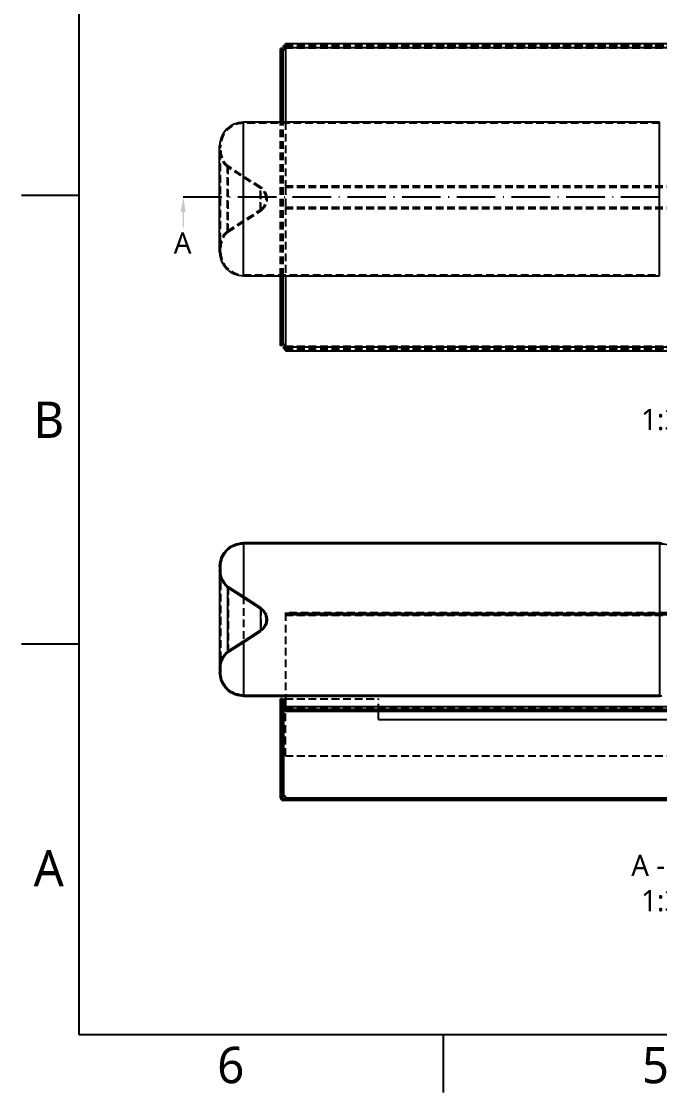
# Model space of a CAD drawing. Extents: x 1 to 420, y 0 to 296.
# Drawn here: x 1 to 106.2, y 0.5 to 177.2 of the extents above; entities that cross this region are included whole.
import ezdxf

# ---------------------------------------------------------------- set-up
doc = ezdxf.new("R2010")
doc.units = 0
doc.header["$LTSCALE"] = 12.7
doc.linetypes.add('HIDDEN', pattern=[0.15, 0.1, -0.05])
doc.linetypes.add('ONS_DASHDOT', pattern=[0.71, 0.5, -0.1, 0.01, -0.1])
for name, color, linetype in [('ANNOTATION_TEXT', 7, 'CONTINUOUS'), ('BORDER_FRAME', 7, 'CONTINUOUS'), ('BORDER_ZONES', 7, 'CONTINUOUS'), ('HIDDEN', 7, 'HIDDEN'), ('SECTION_CUTTING_LINE', 7, 'ONS_DASHDOT'), ('TANGENT_HIDDEN', 7, 'HIDDEN'), ('TANGENT_LINES', 7, 'CONTINUOUS'), ('VIEW_HATCHES', 7, 'CONTINUOUS'), ('VISIBLE', 7, 'CONTINUOUS')]:
    doc.layers.add(name, color=color, linetype=linetype)
doc.styles.add('ONSHAPE-STANDARD', font='NotoSans-Regular.ttf')
doc.styles.add('ONSHAPE-STANDARD-VIEW-LABE', font='NotoSans-Regular.ttf', dxfattribs={"height": 3.5})

msp = doc.modelspace()

# ---------------------------------------------------------------- hatches: boundary and pattern name
at = {"layer": 'VIEW_HATCHES'}
h = msp.add_hatch(dxfattribs=at)
h.set_pattern_fill('ISO02W100', color=256, scale=46.406657, style=0, pattern_type=2)
h.set_pattern_definition([(45, (56.39, 74.421), (-4.1018, 4.1018), [13.922, -3.4805])])
edge = h.paths.add_edge_path()
edge.add_line((114.1633, 74.0765), (135.9996, 74.0765))
edge.add_line((135.9996, 74.0765), (135.9996, 73.6455))
edge.add_line((137.1557, 72.4872), (136.9794, 72.5008))
edge.add_spline(control_points=[(136.9794, 72.5008), (136.9351, 72.507), (136.8211, 72.5232), (136.4607, 72.6986), (136.2953, 72.8617), (136.0617, 73.1691), (135.9977, 73.5647), (135.9992, 73.6269), (135.9996, 73.6455)], knot_values=[0, 0, 0, 0, 0.13063542, 0.33654816, 0.49911632, 0.70541764, 0.91171314, 1, 1, 1, 1], degree=3, periodic=0)
edge.add_line((137.1557, 72.4872), (139.1782, 72.4872))
edge.add_spline(control_points=[(140.3343, 73.6455), (140.3213, 73.5176), (140.2951, 73.2606), (140.1116, 72.9157), (139.7911, 72.6549), (139.6138, 72.5482), (139.2022, 72.4847), (139.1819, 72.4868), (139.1782, 72.4872)], knot_values=[0, 0, 0, 0, 0.19831133, 0.39862791, 0.59876419, 0.75709779, 0.95686891, 1, 1, 1, 1], degree=3, periodic=0)
edge.add_line((140.1677, 73.6455), (140.3343, 73.6455))
edge.add_spline(control_points=[(140.1677, 73.6455), (140.1584, 73.5442), (140.1394, 73.3369), (139.99, 73.0377), (139.723, 72.8097), (139.5653, 72.7141), (139.2209, 72.6509), (139.1868, 72.6535), (139.1782, 72.6541)], knot_values=[0, 0, 0, 0, 0.18847629, 0.3854465, 0.58224718, 0.73795884, 0.9343722, 1, 1, 1, 1], degree=3, periodic=0)
edge.add_line((137.1557, 72.6541), (139.1782, 72.6541))
edge.add_spline(control_points=[(137.1557, 72.6541), (137.0521, 72.6621), (136.8422, 72.6783), (136.5429, 72.8532), (136.3954, 73.0009), (136.2077, 73.2609), (136.1646, 73.6093), (136.166, 73.6388), (136.1663, 73.6455)], knot_values=[0, 0, 0, 0, 0.19274174, 0.39023201, 0.5461479, 0.74404292, 0.94193242, 1, 1, 1, 1], degree=3, periodic=0)
edge.add_line((136.1663, 74.2436), (136.1663, 73.6455))
edge.add_line((114.1633, 74.2436), (136.1663, 74.2436))
edge.add_spline(control_points=[(112.9457, 73.0231), (112.9478, 73.078), (112.9525, 73.2003), (113.0074, 73.4562), (113.209, 73.8203), (113.5136, 74.0848), (113.9067, 74.2342), (114.0851, 74.2408), (114.1633, 74.2436)], knot_values=[0, 0, 0, 0, 0.12371965, 0.27556605, 0.46718993, 0.65881926, 0.85029849, 1, 1, 1, 1], degree=3, periodic=0)
edge.add_line((112.9457, 72.8412), (112.9457, 73.0231))
edge.add_spline(control_points=[(112.9457, 72.8412), (112.8854, 72.1408), (112.7626, 70.713), (111.6487, 68.6478), (110, 67.0838), (107.8589, 66.1597), (106.7064, 66.0955), (106.1758, 66.0659)], knot_values=[0, 0, 0, 0, 0.20006946, 0.4078297, 0.61541934, 0.82294408, 1, 1, 1, 1], degree=3, periodic=0)
edge.add_line((37.5774, 66.0659), (106.1758, 66.0659))
edge.add_spline(control_points=[(37.5774, 66.0659), (37.5566, 66.0649), (37.4588, 66.0601), (36.1369, 66.2165), (35.1602, 66.9198), (34.5953, 67.4786), (33.9288, 68.6113), (33.8656, 69.4137), (33.8343, 69.8109)], knot_values=[0, 0, 0, 0, 0.05343256, 0.25177852, 0.45012521, 0.60694777, 0.80539823, 1, 1, 1, 1], degree=3, periodic=0)
edge.add_line((33.8343, 70.5248), (33.8343, 69.8109))
edge.add_spline(control_points=[(33.8343, 70.5248), (33.8399, 70.6685), (33.8526, 70.9938), (33.9852, 71.6936), (34.5511, 72.6994), (34.9055, 73.0099), (35.0587, 73.1441)], knot_values=[0, 0, 0, 0, 0.19680888, 0.44567439, 0.76029218, 1, 1, 1, 1], degree=3, periodic=0)
edge.add_line((35.0587, 73.1441), (37.5794, 74.7701))
edge.add_line((37.5794, 74.7701), (40.4735, 76.6463))
edge.add_spline(control_points=[(40.4735, 80.4566), (40.5961, 80.3672), (40.8714, 80.1662), (41.3124, 79.5818), (41.4794, 78.8419), (41.4813, 78.5536), (41.4728, 78.1937), (41.3105, 77.5336), (40.8607, 76.9225), (40.5916, 76.7306), (40.4735, 76.6463)], knot_values=[0, 0, 0, 0, 0.11718358, 0.26310749, 0.40915197, 0.49861309, 0.59714933, 0.7371468, 0.88465618, 1, 1, 1, 1], degree=3, periodic=0)
edge.add_line((40.4735, 80.4566), (37.5794, 82.3329))
edge.add_line((37.5794, 82.3329), (35.0587, 83.9589))
edge.add_spline(control_points=[(35.0587, 83.9589), (35.0216, 83.9882), (34.8917, 84.0909), (34.1128, 84.973), (33.8481, 86.0511), (33.8383, 86.4284), (33.8343, 86.5782)], knot_values=[0, 0, 0, 0, 0.13099908, 0.45785091, 0.78470073, 1, 1, 1, 1], degree=3, periodic=0)
edge.add_line((33.8343, 87.2921), (33.8343, 86.5782))
edge.add_spline(control_points=[(33.8343, 87.2921), (33.8325, 87.3365), (33.8258, 87.4991), (34.0393, 88.8118), (34.7249, 89.795), (35.6828, 90.6252), (36.9077, 91.0209), (37.38, 91.0323), (37.5774, 91.037)], knot_values=[0, 0, 0, 0, 0.07384155, 0.27026214, 0.46662123, 0.66292063, 0.85917545, 1, 1, 1, 1], degree=3, periodic=0)
edge.add_line((106.1758, 91.037), (37.5774, 91.037))
edge.add_spline(control_points=[(106.1758, 91.037), (106.5903, 91.0222), (107.546, 90.988), (109.7354, 90.2114), (111.4441, 88.6552), (112.6342, 86.9034), (112.9583, 84.4779), (112.9479, 84.2999), (112.9457, 84.2618)], knot_values=[0, 0, 0, 0, 0.15202668, 0.3504944, 0.54896872, 0.74746502, 0.946013, 1, 1, 1, 1], degree=3, periodic=0)
edge.add_line((112.9457, 84.0799), (112.9457, 84.2618))
edge.add_spline(control_points=[(114.1633, 82.8594), (114.0967, 82.86), (113.9397, 82.8616), (113.5447, 83.0105), (113.3496, 83.1591), (113.0699, 83.4717), (112.9514, 83.8665), (112.9473, 84.0174), (112.9457, 84.0799)], knot_values=[0, 0, 0, 0, 0.1405985, 0.33139659, 0.48197409, 0.67333151, 0.86468438, 1, 1, 1, 1], degree=3, periodic=0)
edge.add_line((136.1663, 82.8594), (114.1633, 82.8594))
edge.add_line((136.1663, 83.4575), (136.1663, 82.8594))
edge.add_spline(control_points=[(136.1663, 83.4575), (136.1672, 83.5068), (136.1696, 83.6268), (136.2714, 83.9534), (136.4888, 84.2082), (136.7493, 84.3919), (137.0937, 84.4511), (137.1418, 84.4493), (137.1557, 84.4488)], knot_values=[0, 0, 0, 0, 0.13713776, 0.33332173, 0.52936765, 0.72522695, 0.92092052, 1, 1, 1, 1], degree=3, periodic=0)
edge.add_line((139.1782, 84.4488), (137.1557, 84.4488))
edge.add_spline(control_points=[(139.1782, 84.4488), (139.2691, 84.4423), (139.4592, 84.4285), (139.7654, 84.2788), (139.9997, 84.0436), (140.148, 83.736), (140.1613, 83.5474), (140.1677, 83.4575)], knot_values=[0, 0, 0, 0, 0.18955774, 0.39669828, 0.60391322, 0.8112809, 1, 1, 1, 1], degree=3, periodic=0)
edge.add_line((140.3343, 83.4575), (140.1677, 83.4575))
edge.add_spline(control_points=[(139.1782, 84.6158), (139.1891, 84.6163), (139.232, 84.6183), (139.6392, 84.5564), (139.9411, 84.3484), (140.2009, 84.0542), (140.3279, 83.6774), (140.3324, 83.5231), (140.3343, 83.4575)], knot_values=[0, 0, 0, 0, 0.0669684, 0.26366402, 0.46036669, 0.65715631, 0.85409867, 1, 1, 1, 1], degree=3, periodic=0)
edge.add_line((139.1782, 84.6158), (137.1557, 84.6158))
edge.add_line((136.9797, 84.6023), (137.1557, 84.6158))
edge.add_spline(control_points=[(135.9996, 83.4575), (136.0091, 83.5748), (136.0287, 83.8152), (136.2208, 84.1703), (136.4854, 84.437), (136.8604, 84.5857), (136.9488, 84.598), (136.9797, 84.6023)], knot_values=[0, 0, 0, 0, 0.21267939, 0.43554058, 0.65820429, 0.88066369, 1, 1, 1, 1], degree=3, periodic=0)
edge.add_line((135.9996, 83.4575), (135.9996, 83.0265))
edge.add_line((135.9996, 83.0265), (114.1633, 83.0265))
edge.add_spline(control_points=[(114.1633, 83.0265), (114.1315, 83.0256), (114.0441, 83.0232), (113.6924, 83.1211), (113.5219, 83.2353), (113.2594, 83.4923), (113.1279, 83.8213), (113.1172, 83.9986), (113.1123, 84.0799)], knot_values=[0, 0, 0, 0, 0.10963276, 0.30143431, 0.45275527, 0.64504085, 0.83732098, 1, 1, 1, 1], degree=3, periodic=0)
edge.add_line((113.1123, 84.0799), (113.1123, 84.2618))
edge.add_line((106.1758, 91.2038), (106.5509, 91.1936))
edge.add_spline(control_points=[(106.5509, 91.1936), (106.6065, 91.1934), (106.8374, 91.1926), (109.2724, 90.705), (111.0105, 89.3602), (112.4834, 87.5523), (113.1064, 85.2405), (113.1107, 84.535), (113.1123, 84.2618)], knot_values=[0, 0, 0, 0, 0.06407463, 0.26609824, 0.46812446, 0.67016654, 0.87224748, 1, 1, 1, 1], degree=3, periodic=0)
edge.add_line((106.1758, 91.2038), (37.5774, 91.2038))
edge.add_line((37.2579, 91.1907), (37.5774, 91.2038))
edge.add_spline(control_points=[(33.6677, 87.2921), (33.6658, 87.3715), (33.6599, 87.6183), (33.9231, 88.9631), (34.685, 89.9955), (35.6519, 90.8226), (36.9805, 91.1765), (37.1935, 91.1874), (37.2579, 91.1907)], knot_values=[0, 0, 0, 0, 0.09668919, 0.3005212, 0.50428619, 0.70799029, 0.91165055, 1, 1, 1, 1], degree=3, periodic=0)
edge.add_line((33.6677, 87.2921), (33.6677, 86.5782))
edge.add_spline(control_points=[(34.96, 83.8239), (34.8991, 83.8734), (34.7135, 84.024), (33.9328, 84.9534), (33.6736, 86.1088), (33.6693, 86.4498), (33.6677, 86.5782)], knot_values=[0, 0, 0, 0, 0.15788665, 0.48129135, 0.80469478, 1, 1, 1, 1], degree=3, periodic=0)
edge.add_line((40.3834, 80.3141), (34.96, 83.8239))
edge.add_spline(control_points=[(40.3834, 80.3141), (40.5168, 80.2125), (40.8041, 79.9937), (41.1852, 79.4476), (41.3148, 78.742), (41.312, 78.5538), (41.3049, 78.1858), (41.1281, 77.5413), (40.6823, 76.9954), (40.4709, 76.8493), (40.3834, 76.7888)], knot_values=[0, 0, 0, 0, 0.12728522, 0.27401792, 0.42093148, 0.49708304, 0.60022297, 0.74688524, 0.89519335, 1, 1, 1, 1], degree=3, periodic=0)
edge.add_line((34.96, 73.279), (40.3834, 76.7888))
edge.add_spline(control_points=[(33.6677, 70.5248), (33.6719, 70.657), (33.6818, 70.9661), (33.8108, 71.7072), (34.3851, 72.7692), (34.7835, 73.1226), (34.96, 73.279)], knot_values=[0, 0, 0, 0, 0.18591748, 0.43491488, 0.74976945, 1, 1, 1, 1], degree=3, periodic=0)
edge.add_line((33.6677, 70.5248), (33.6677, 69.8109))
edge.add_spline(control_points=[(37.5774, 65.8992), (37.5657, 65.8985), (37.4971, 65.8945), (36.0938, 66.0422), (35.0871, 66.765), (34.4864, 67.3444), (33.7758, 68.5199), (33.7037, 69.3812), (33.6677, 69.8109)], knot_values=[0, 0, 0, 0, 0.04112797, 0.24141697, 0.44170618, 0.60006579, 0.80045619, 1, 1, 1, 1], degree=3, periodic=0)
edge.add_line((37.5774, 65.8992), (106.1758, 65.8992))
edge.add_line((106.5519, 65.9094), (106.1758, 65.8992))
edge.add_spline(control_points=[(113.1123, 72.8412), (113.0369, 72.0596), (112.886, 70.4965), (111.6669, 68.4133), (109.9798, 66.847), (107.7422, 65.9972), (106.8997, 65.9351), (106.5519, 65.9094)], knot_values=[0, 0, 0, 0, 0.2127668, 0.42550991, 0.63809195, 0.85061306, 1, 1, 1, 1], degree=3, periodic=0)
edge.add_line((113.1123, 72.8412), (113.1123, 73.0231))
edge.add_spline(control_points=[(113.1123, 73.0231), (113.1164, 73.09), (113.1248, 73.2274), (113.1854, 73.4437), (113.3761, 73.7526), (113.6455, 73.9661), (113.9929, 74.0743), (114.1142, 74.0758), (114.1633, 74.0765)], knot_values=[0, 0, 0, 0, 0.14396446, 0.29573465, 0.48713914, 0.67854952, 0.86980334, 1, 1, 1, 1], degree=3, periodic=0)
h = msp.add_hatch(dxfattribs=at)
h.set_pattern_fill('ISO02W100', color=256, scale=89.588714, angle=89.999752, style=0, pattern_type=2)
h.set_pattern_definition([(135, (56.39, 74.421), (-7.9186, -7.9186), [26.8766, -6.7192])])
edge = h.paths.add_edge_path()
edge.add_arc((176.6332, 49.1181), 0.41, 270, 360)
edge.add_line((177.0432, 62.0415), (177.0432, 49.1181))
edge.add_line((177.0432, 62.0415), (176.7099, 62.0415))
edge.add_line((176.7099, 62.0415), (176.7099, 49.1181))
edge.add_arc((176.6332, 49.1181), 0.0767, 270, 360)
edge.add_line((176.6332, 49.0415), (44.1199, 49.0415))
edge.add_arc((44.1199, 49.1181), 0.0767, 180, 270)
edge.add_line((44.0432, 49.1181), (44.0432, 65.4721))
edge.add_line((44.0432, 65.4721), (43.7099, 65.4721))
edge.add_line((43.7099, 49.1181), (43.7099, 65.4721))
edge.add_arc((44.1199, 49.1181), 0.41, 180, 270)
edge.add_line((176.6332, 48.7081), (44.1199, 48.7081))
h = msp.add_hatch(dxfattribs=at)
h.set_pattern_fill('ISO02W100', color=256, scale=62.222619, angle=10.000004, style=0, pattern_type=2)
h.set_pattern_definition([(55, (56.39, 74.421), (-6.3712, 4.4612), [18.6668, -4.6667])])
edge = h.paths.add_edge_path()
edge.add_line((137.8432, 63.7145), (44.5099, 63.7145))
edge.add_line((44.5099, 63.7145), (44.5099, 63.3811))
edge.add_line((137.8432, 63.3811), (44.5099, 63.3811))
edge.add_line((137.8432, 63.3811), (137.8432, 63.7145))

# ---------------------------------------------------------------- linework, layer by layer
at = {"layer": 'BORDER_FRAME'}
for p, q in [((10.5, 10), (10.5, 287)), ((410.5, 10), (10.5, 10))]:
    msp.add_line(p, q, dxfattribs=at)
at = {"layer": 'BORDER_ZONES'}
for p, q in [((10.5, 148.5), (1, 148.5)), ((10.5, 74.5), (1, 74.5)), ((70.5, 10), (70.5, 0.5))]:
    msp.add_line(p, q, dxfattribs=at)
at = {"layer": 'HIDDEN'}
for p, q in [((44.4419, 173.2495), (44.4419, 172.9162)), ((44.5099, 173.2495), (59.8766, 173.2495)), ((44.5099, 173.2162), (137.8432, 173.2162)), ((59.8766, 173.2495), (137.8432, 173.2495)), ((59.8766, 172.9162), (59.8766, 173.2495)), ((43.7099, 172.5176), (44.0432, 172.5176)), ((44.5099, 172.9162), (59.8766, 172.9162)), ((59.8766, 172.9162), (137.8432, 172.9162)), ((106.1758, 160.4037), (37.5774, 160.4037)), ((43.7099, 135.2569), (43.7099, 160.5704)), ((44.0432, 135.2569), (44.0432, 160.5704)), ((44.5099, 160.5704), (44.5099, 149.8803)), ((33.8343, 139.1666), (33.8343, 156.6607)), ((40.3834, 149.708), (34.96, 153.1968)), ((34.96, 142.6305), (34.96, 153.1968)), ((40.4735, 149.8482), (35.0587, 153.3314)), ((35.0587, 142.4958), (35.0587, 153.3314)), ((44.5099, 149.8803), (44.5099, 146.5521)), ((41.3305, 147.8548), (41.3305, 147.9725)), ((41.4972, 147.8548), (41.4972, 147.9725)), ((34.96, 142.6305), (40.3834, 146.1193)), ((35.0587, 142.4958), (40.4735, 145.9791)), ((44.5099, 146.5521), (44.5099, 135.2569)), ((37.5774, 135.4236), (106.1758, 135.4236)), ((43.7099, 123.9815), (44.0432, 123.9815)), ((44.4419, 123.2495), (44.4419, 123.5829)), ((44.5099, 123.5829), (59.8766, 123.5829)), ((44.5099, 123.2495), (59.8766, 123.2495)), ((44.5099, 123.2162), (137.8432, 123.2162)), ((48.5099, 123.2162), (48.5099, 122.8829)), ((50.5099, 122.8829), (50.5099, 123.2162)), ((59.8766, 123.5829), (137.8432, 123.5829)), ((59.8766, 123.5829), (59.8766, 123.2495)), ((59.8766, 123.2495), (137.8432, 123.2495)), ((63.3565, 123.5829), (63.3565, 123.2495)), ((71.6898, 123.5829), (71.6898, 123.2495)), ((77.6676, 123.5829), (77.6676, 123.2495)), ((81.0009, 123.2495), (81.0009, 123.5829)), ((33.8343, 86.5782), (33.8343, 70.5248)), ((35.0587, 83.9589), (35.0587, 73.1441)), ((137.8432, 79.6416), (44.5099, 79.6416)), ((44.5099, 79.5727), (44.5099, 79.6416)), ((44.5099, 79.5727), (44.5099, 65.8992)), ((137.8432, 79.3082), (44.5099, 79.3082)), ((44.5099, 65.4721), (59.8766, 65.4721)), ((59.8766, 63.3811), (59.8766, 65.4721)), ((44.5099, 56.0415), (44.5099, 63.3811)), ((44.5099, 56.0415), (137.8432, 56.0415)), ((43.7099, 49.4401), (44.0432, 49.4401)), ((44.4419, 48.7081), (44.4419, 49.0415))]:
    msp.add_line(p, q, dxfattribs=at)
for centre, radius, start, end in [((37.5774, 156.6607), 3.743, 90, 180), ((37.2411, 155.9474), 3.5734, 180, 230.330882), ((37.2411, 155.9474), 3.4067, 180, 230.163501), ((39.2669, 147.9725), 2.0636, 360, 57.247486), ((39.2669, 147.9725), 2.2303, 360, 57.247486), ((39.2669, 147.8548), 2.0636, 302.752514, 0), ((39.2669, 147.8548), 2.2303, 302.752514, 0), ((37.2411, 139.8799), 3.5734, 129.669118, 180), ((37.2411, 139.8799), 3.4067, 129.836499, 180), ((37.5774, 139.1666), 3.743, 180, 270)]:
    msp.add_arc(centre, radius, start, end, dxfattribs=at)
at = {"layer": 'SECTION_CUTTING_LINE', "color": 7}
msp.add_line((27.6677, 148.2495), (183.8432, 148.2495), dxfattribs=at)
for points in [[(27.6677, 148.2495), (27.251, 145.7495), (28.0843, 145.7495)], [(27.5635, 145.7495), (27.5635, 143.2495), (27.7718, 145.7495), (27.7718, 143.2495)]]:
    msp.add_solid(points, dxfattribs=at)
at = {"layer": 'TANGENT_HIDDEN'}
for p, q in [((44.5099, 173.097), (137.8432, 173.097)), ((44.5099, 172.8395), (137.8432, 172.8395)), ((44.1199, 135.2569), (44.1199, 160.5704)), ((40.3834, 146.1193), (40.3834, 149.708)), ((40.4735, 145.9791), (40.4735, 149.8482)), ((44.5099, 150.0652), (137.8432, 150.0652)), ((44.5099, 149.8803), (137.8432, 149.8803)), ((44.5099, 146.5521), (137.8432, 146.5521)), ((44.5099, 146.3672), (137.8432, 146.3672)), ((44.5099, 123.6595), (137.8432, 123.6595)), ((44.5099, 123.3354), (137.8432, 123.3354)), ((37.5774, 91.2038), (37.5774, 91.037)), ((106.1758, 91.2038), (106.1758, 91.037)), ((37.5774, 82.3447), (37.5774, 74.7097)), ((40.4735, 80.4566), (40.4735, 76.6463)), ((44.5099, 79.5727), (137.8432, 79.5727)), ((44.5099, 79.2953), (137.8432, 79.2953)), ((44.5099, 79.2316), (137.8432, 79.2316)), ((37.5774, 66.0659), (37.5774, 65.8992)), ((106.1758, 66.0659), (106.1758, 65.8992)), ((44.5099, 63.9408), (137.8432, 63.9408)), ((43.7099, 49.1181), (44.0432, 49.1181)), ((44.1199, 49.0415), (44.1199, 48.7081))]:
    msp.add_line(p, q, dxfattribs=at)
at = {"layer": 'TANGENT_LINES'}
for p, q in [((44.1199, 160.5704), (44.1199, 172.5176)), ((44.4419, 172.8395), (44.5099, 172.8395)), ((44.5099, 172.9121), (137.8432, 172.9121)), ((37.5774, 135.2569), (37.5774, 160.5704)), ((106.1758, 135.2569), (106.1758, 160.5704)), ((44.1199, 123.9815), (44.1199, 135.2569)), ((44.4419, 123.6595), (44.5099, 123.6595)), ((44.5099, 123.5203), (137.8432, 123.5203)), ((37.5774, 91.037), (37.5774, 82.3447)), ((106.1758, 91.037), (106.1758, 66.0659)), ((40.3834, 80.3141), (40.3834, 76.7888)), ((37.5774, 74.7097), (37.5774, 66.0659)), ((44.5099, 64.2182), (137.8432, 64.2182)), ((44.4419, 49.1181), (176.3113, 49.1181))]:
    msp.add_line(p, q, dxfattribs=at)
at = {"layer": 'VISIBLE'}
for p, q in [((44.2099, 172.9162), (44.2099, 173.2495)), ((44.2099, 173.2495), (44.5099, 173.2495)), ((44.5099, 173.5495), (137.8432, 173.5495)), ((44.5099, 172.9121), (44.5099, 173.5495)), ((44.0432, 172.7495), (43.7099, 172.7495)), ((43.7099, 160.5704), (43.7099, 172.7495)), ((44.0432, 160.5704), (44.0432, 172.7495)), ((44.1199, 172.5176), (44.0432, 172.5176)), ((44.4419, 172.5176), (44.1199, 172.5176)), ((44.2099, 172.9162), (44.5099, 172.9162)), ((44.4419, 172.9162), (44.4419, 172.8395)), ((44.4419, 172.8395), (44.4419, 172.5176)), ((44.5099, 172.9121), (44.5099, 160.5704)), ((106.1758, 160.5704), (37.5774, 160.5704)), ((33.6677, 139.1666), (33.6677, 156.6607)), ((37.5774, 135.2569), (106.1758, 135.2569)), ((43.7099, 123.7495), (43.7099, 135.2569)), ((44.0432, 123.7495), (44.0432, 135.2569)), ((44.5099, 135.2569), (44.5099, 123.5203)), ((44.0432, 123.7495), (43.7099, 123.7495)), ((44.0432, 123.9815), (44.1199, 123.9815)), ((44.1199, 123.9815), (44.4419, 123.9815)), ((44.4419, 123.9815), (44.4419, 123.6595)), ((44.2099, 123.5829), (44.2099, 123.2495)), ((44.2099, 123.5829), (44.5099, 123.5829)), ((44.2099, 123.2495), (44.5099, 123.2495)), ((44.4419, 123.6595), (44.4419, 123.5829)), ((44.5099, 122.8829), (44.5099, 123.5203)), ((44.5099, 122.8829), (137.8432, 122.8829)), ((37.2579, 91.1907), (37.5774, 91.2038)), ((106.1758, 91.2038), (37.5774, 91.2038)), ((106.1758, 91.037), (37.5774, 91.037)), ((106.1758, 91.2038), (106.5509, 91.1936)), ((33.6677, 87.2921), (33.6677, 86.5782)), ((33.8343, 87.2921), (33.8343, 86.5782)), ((33.6677, 86.5782), (33.6677, 70.5248)), ((40.3834, 80.3141), (34.96, 83.8239)), ((34.96, 83.8239), (34.96, 73.279)), ((37.5794, 82.3329), (35.0587, 83.9589)), ((40.4735, 80.4566), (37.5794, 82.3329)), ((34.96, 73.279), (40.3834, 76.7888)), ((37.5794, 74.7701), (40.4735, 76.6463)), ((35.0587, 73.1441), (37.5794, 74.7701)), ((33.6677, 70.5248), (33.6677, 69.8109)), ((33.8343, 70.5248), (33.8343, 69.8109)), ((37.5774, 66.0659), (106.1758, 66.0659)), ((37.5774, 65.8992), (106.1758, 65.8992)), ((44.0432, 65.4721), (43.7099, 65.4721)), ((43.7099, 49.1181), (43.7099, 65.4721)), ((44.0432, 49.1181), (44.0432, 65.4721)), ((44.2099, 65.4721), (44.2099, 49.4401)), ((44.2099, 65.4721), (44.5099, 65.4721)), ((44.5099, 65.8992), (44.5099, 64.2182)), ((106.5519, 65.9094), (106.1758, 65.8992)), ((44.5099, 64.2182), (44.5099, 63.7145)), ((44.5099, 63.7145), (44.5099, 63.3811)), ((137.8432, 63.7145), (44.5099, 63.7145)), ((137.8432, 63.3811), (44.5099, 63.3811)), ((59.8766, 62.0415), (59.8766, 63.3811)), ((59.8766, 62.0415), (176.5432, 62.0415)), ((176.6332, 49.0415), (44.1199, 49.0415)), ((176.6332, 48.7081), (44.1199, 48.7081)), ((44.2099, 49.4401), (44.4419, 49.4401)), ((44.4419, 49.4401), (44.4419, 49.1181)), ((44.4419, 49.1181), (44.4419, 49.0415))]:
    msp.add_line(p, q, dxfattribs=at)
for centre, radius, start, end in [((37.5774, 156.6607), 3.9097, 90, 180), ((37.5774, 139.1666), 3.9097, 180, 270), ((44.1199, 49.1181), 0.41, 180, 270), ((44.1199, 49.1181), 0.0767, 180, 270)]:
    msp.add_arc(centre, radius, start, end, dxfattribs=at)
for points, knots in [([(33.6677, 87.2921), (33.6658, 87.3715), (33.6599, 87.6183), (33.9231, 88.9631), (34.685, 89.9955), (35.6519, 90.8226), (36.9805, 91.1765), (37.1935, 91.1874), (37.2579, 91.1907)], [0, 0, 0, 0, 0.09668919, 0.3005212, 0.50428619, 0.70799029, 0.91165055, 1, 1, 1, 1]), ([(33.8343, 87.2921), (33.8325, 87.3365), (33.8258, 87.4991), (34.0393, 88.8118), (34.7249, 89.795), (35.6828, 90.6252), (36.9077, 91.0209), (37.38, 91.0323), (37.5774, 91.037)], [0, 0, 0, 0, 0.07384155, 0.27026214, 0.46662123, 0.66292063, 0.85917545, 1, 1, 1, 1]), ([(106.1758, 91.037), (106.5903, 91.0222), (107.546, 90.988), (109.7354, 90.2114), (111.4441, 88.6552), (112.6342, 86.9034), (112.9583, 84.4779), (112.9479, 84.2999), (112.9457, 84.2618)], [0, 0, 0, 0, 0.15202668, 0.3504944, 0.54896872, 0.74746502, 0.946013, 1, 1, 1, 1]), ([(34.96, 83.8239), (34.8991, 83.8734), (34.7135, 84.024), (33.9328, 84.9534), (33.6736, 86.1088), (33.6693, 86.4498), (33.6677, 86.5782)], [0, 0, 0, 0, 0.15788665, 0.48129135, 0.80469478, 1, 1, 1, 1]), ([(35.0587, 83.9589), (35.0216, 83.9882), (34.8917, 84.0909), (34.1128, 84.973), (33.8481, 86.0511), (33.8383, 86.4284), (33.8343, 86.5782)], [0, 0, 0, 0, 0.13099908, 0.45785091, 0.78470073, 1, 1, 1, 1]), ([(40.3834, 80.3141), (40.5168, 80.2125), (40.8041, 79.9937), (41.1852, 79.4476), (41.3148, 78.742), (41.312, 78.5538), (41.3049, 78.1858), (41.1281, 77.5413), (40.6823, 76.9954), (40.4709, 76.8493), (40.3834, 76.7888)], [0, 0, 0, 0, 0.12728522, 0.27401792, 0.42093148, 0.49708304, 0.60022297, 0.74688524, 0.89519335, 1, 1, 1, 1]), ([(40.4735, 80.4566), (40.5961, 80.3672), (40.8714, 80.1662), (41.3124, 79.5818), (41.4794, 78.8419), (41.4813, 78.5536), (41.4728, 78.1937), (41.3105, 77.5336), (40.8607, 76.9225), (40.5916, 76.7306), (40.4735, 76.6463)], [0, 0, 0, 0, 0.11718358, 0.26310749, 0.40915197, 0.49861309, 0.59714933, 0.7371468, 0.88465618, 1, 1, 1, 1]), ([(33.6677, 70.5248), (33.6719, 70.657), (33.6818, 70.9661), (33.8108, 71.7072), (34.3851, 72.7692), (34.7835, 73.1226), (34.96, 73.279)], [0, 0, 0, 0, 0.18591748, 0.43491488, 0.74976945, 1, 1, 1, 1]), ([(33.8343, 70.5248), (33.8399, 70.6685), (33.8526, 70.9938), (33.9852, 71.6936), (34.5511, 72.6994), (34.9055, 73.0099), (35.0587, 73.1441)], [0, 0, 0, 0, 0.19680888, 0.44567439, 0.76029218, 1, 1, 1, 1]), ([(37.5774, 65.8992), (37.5657, 65.8985), (37.4971, 65.8945), (36.0938, 66.0422), (35.0871, 66.765), (34.4864, 67.3444), (33.7758, 68.5199), (33.7037, 69.3812), (33.6677, 69.8109)], [0, 0, 0, 0, 0.04112797, 0.24141697, 0.44170618, 0.60006579, 0.80045619, 1, 1, 1, 1]), ([(37.5774, 66.0659), (37.5566, 66.0649), (37.4588, 66.0601), (36.1369, 66.2165), (35.1602, 66.9198), (34.5953, 67.4786), (33.9288, 68.6113), (33.8656, 69.4137), (33.8343, 69.8109)], [0, 0, 0, 0, 0.05343256, 0.25177852, 0.45012521, 0.60694777, 0.80539823, 1, 1, 1, 1])]:
    msp.add_open_spline(points, degree=3, knots=knots, dxfattribs=at)

# ---------------------------------------------------------------- texts
at = {"layer": 'ANNOTATION_TEXT', "color": 7, "char_height": 3.5, "attachment_point": 2, "style": 'ONSHAPE-STANDARD-VIEW-LABE'}
for s, insert in [(' 1:3', (105.7555, 113.2908)), (' A - A ^J 1:3', (105.7548, 39.7493))]:
    msp.add_mtext(s, dxfattribs=dict(at, insert=insert))
at = {"layer": 'BORDER_ZONES', "char_height": 6, "attachment_point": 5, "style": 'ONSHAPE-STANDARD'}
for s, insert in [('B', (5.5, 111.5)), ('A', (5.5, 37.5)), ('6', (35.5, 5)), ('5', (105.5, 5))]:
    msp.add_mtext(s, dxfattribs=dict(at, insert=insert))
at = {"layer": 'SECTION_CUTTING_LINE', "color": 7, "linetype": 'CONTINUOUS', "insert": (26.1096, 142.4162), "char_height": 3.5, "width": 3.120913, "attachment_point": 1, "style": 'ONSHAPE-STANDARD'}
msp.add_mtext('\\fNoto Sans|b0|i0|c0|p0;\\W1.0000000000;\\T1.0000000000;\\o\\lA', dxfattribs=at)

doc.saveas('drawing.dxf')
